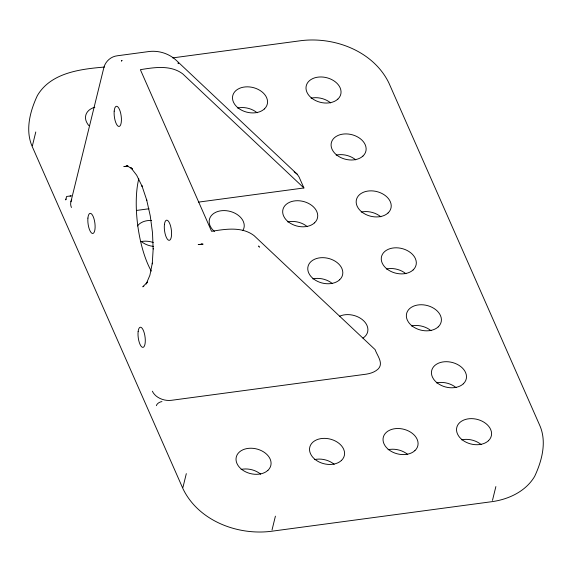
<?xml version="1.0" encoding="UTF-8"?>
<svg xmlns="http://www.w3.org/2000/svg" width="572" height="572" viewBox="0 0 572 572"><rect width="100%" height="100%" fill="white"/><g stroke="black" fill="none" stroke-linecap="round" stroke-linejoin="round"><path stroke-width="0.86" d="M152.252 263.878L153.196 248.541M121.6 61.29L121.428 60.632M152.302 263.113L149.914 275.203L146.189 283.991L147.462 282.067L142.8 286.815L143.858 286.157M32.397 145.781L35.786 131.968M70.914 201.737L103.99 67.067C105.827 61.054 111.068 56.449 117.382 55.77L149.478 51.466C159.288 50.429 169.462 53.775 176.576 60.625L297.168 174.188L299.056 176.955L303.911 187.973L198.57 202.109M182.926 487.451L186.315 473.637M272.022 529.972L275.411 516.159M492.478 500.386L495.874 486.572M203.146 244.137L202.209 244.273L201.895 243.543M202.209 244.273L198.212 244.573L202.238 244.172M121.4 60.625L122.215 60.439M362.963 338.102L364.721 336.751A17.789 12.706 13.8 0 0 367.66 327.47L366.974 325.425A17.789 12.706 13.8 0 0 339.861 316.116L339.639 316.23M258.994 246.682L258.63 245.946M104.519 67.046C80.645 69.069 50.858 72.594 37.373 95.588C29.937 111.433 24.825 130.752 32.611 147.426L183.133 489.081C198.606 520.749 237.294 535.492 270.978 531.331L491.377 501.751C508.315 499.52 525.661 491.562 534.641 476.404C542.063 460.56 547.175 441.248 539.382 424.574L388.86 82.919C373.409 51.258 334.734 36.522 301.065 40.662L172.694 57.894M126.491 166.223L123.852 166.574L127.663 166.13M136.608 210.432L149.006 208.766M127.942 165.937L126.755 165.587L132.511 169.105L130.788 167.589L136.687 175.246L142.149 186.415L141.906 185.693L146.811 200.329L146.661 199.878L150.264 215.894L152.488 232.661L153.16 249.027M294.144 171.772L297.168 174.188M178.628 63.542L177.992 62.97L178.335 63.692M303.911 187.973L182.868 73.995C170.792 64.707 154.261 67.403 140.369 69.677L211.583 231.331C225.475 229.057 242.006 226.355 254.09 235.643L375.125 349.628C377.127 355.598 384.048 363.342 377.992 369.169C374.76 372.086 370.549 373.473 366.323 374.159L171.45 400.307A15.244 10.889 13.8 0 1 152.367 391.198M258.952 246.625L259.552 247.24M88.989 125.697A17.789 12.706 13.8 0 1 87.516 123.817L86.429 121.829A17.789 12.706 13.8 0 1 90.44 109.159L92.507 108.065A17.789 12.706 13.8 0 1 94.83 107.25M153.46 246.41A17.789 12.706 13.8 0 1 140.984 241.32M137.459 225.976A17.789 12.706 13.8 0 1 140.619 223.051L142.685 221.95A17.789 12.706 13.8 0 1 151.566 220.47M242.828 230.58A17.789 12.706 13.8 0 0 243.979 223.438L243.3 221.4A17.789 12.706 13.8 0 0 216.187 212.09L214.121 213.184A17.789 12.706 13.8 0 0 210.103 225.854L211.197 227.842A17.789 12.706 13.8 0 0 214.486 231.453M241.098 469.44A17.789 12.706 13.8 0 1 260.682 474.174M140.741 241.656A17.789 12.706 13.8 0 1 153.282 242.499M336.157 155.119A17.789 12.706 13.8 0 1 355.741 159.853M361.247 212.062A17.789 12.706 13.8 0 1 380.83 216.795M314.6 459.573A17.789 12.706 13.8 0 1 334.184 464.307M237.566 108.036A17.789 12.706 13.8 0 1 257.157 112.77M312.834 278.871A17.789 12.706 13.8 0 1 332.418 283.605M287.745 221.929A17.789 12.706 13.8 0 1 307.328 226.662M388.095 449.714A17.789 12.706 13.8 0 1 407.686 454.44M151.308 271.114A60.982 20.556 82.4 0 1 138.781 178.757M386.336 269.012A17.789 12.706 13.8 0 1 405.92 273.738M411.425 325.954A17.789 12.706 13.8 0 1 431.009 330.688M436.515 382.897A17.789 12.706 13.8 0 1 456.098 387.63M461.597 439.847A17.789 12.706 13.8 0 1 481.188 444.58M311.068 98.169A17.789 12.706 13.8 0 1 330.652 102.903M71.436 207.5A15.244 10.889 13.8 0 1 71.765 199.757M156.37 405.67A5.084 3.117 -23.8 0 1 161.962 401.58M66.116 199.02A5.084 3.117 -23.8 0 0 65.73 199.935L66.581 196.482L71.321 195.846A5.084 3.117 -23.8 0 0 70.063 196.125M264.364 108.966L262.612 110.317A17.789 12.706 13.8 0 1 234.52 104.083L233.433 102.102A17.789 12.706 13.8 0 1 237.444 89.425L239.511 88.331A17.789 12.706 13.8 0 1 266.623 97.648L267.303 99.685A17.789 12.706 13.8 0 1 264.364 108.966M337.866 99.099L336.107 100.457A17.789 12.706 13.8 0 1 308.022 94.223L306.928 92.235A17.789 12.706 13.8 0 1 310.946 79.565L313.013 78.464A17.789 12.706 13.8 0 1 340.125 87.781L340.805 89.818A17.789 12.706 13.8 0 1 337.866 99.099M362.955 156.049L361.197 157.4A17.789 12.706 13.8 0 1 333.111 151.165L332.017 149.185A17.789 12.706 13.8 0 1 336.036 136.508L338.102 135.414A17.789 12.706 13.8 0 1 365.215 144.723L365.894 146.768A17.789 12.706 13.8 0 1 362.955 156.049M314.543 222.858L312.784 224.21A17.789 12.706 13.8 0 1 284.699 217.975L283.605 215.994A17.789 12.706 13.8 0 1 287.623 203.317L289.689 202.223A17.789 12.706 13.8 0 1 316.802 211.54L317.481 213.578A17.789 12.706 13.8 0 1 314.543 222.858M388.045 212.991L386.286 214.343A17.789 12.706 13.8 0 1 358.201 208.108L357.107 206.127A17.789 12.706 13.8 0 1 361.125 193.45L363.191 192.356A17.789 12.706 13.8 0 1 390.304 201.673L390.983 203.711A17.789 12.706 13.8 0 1 388.045 212.991M339.632 279.801L337.873 281.159A17.789 12.706 13.8 0 1 309.788 274.925L308.694 272.937A17.789 12.706 13.8 0 1 312.712 260.267L314.779 259.166A17.789 12.706 13.8 0 1 341.892 268.483L342.571 270.52A17.789 12.706 13.8 0 1 339.632 279.801M413.134 269.941L411.375 271.292A17.789 12.706 13.8 0 1 383.29 265.058L382.196 263.07A17.789 12.706 13.8 0 1 386.207 250.4L388.274 249.306A17.789 12.706 13.8 0 1 415.394 258.615L416.073 260.66A17.789 12.706 13.8 0 1 413.134 269.941M438.223 326.884L436.465 328.235A17.789 12.706 13.8 0 1 408.372 322L407.285 320.02A17.789 12.706 13.8 0 1 411.297 307.343L413.363 306.249A17.789 12.706 13.8 0 1 440.476 315.565L441.162 317.603A17.789 12.706 13.8 0 1 438.223 326.884M267.896 470.37L266.137 471.721A17.789 12.706 13.8 0 1 238.045 465.486L236.958 463.506A17.789 12.706 13.8 0 1 240.969 450.829L243.036 449.735A17.789 12.706 13.8 0 1 270.148 459.051L270.835 461.089A17.789 12.706 13.8 0 1 267.896 470.37M341.391 460.503L339.639 461.861A17.789 12.706 13.8 0 1 311.547 455.627L310.46 453.639A17.789 12.706 13.8 0 1 314.471 440.969L316.538 439.868A17.789 12.706 13.8 0 1 343.65 449.184L344.337 451.222A17.789 12.706 13.8 0 1 341.391 460.503M463.306 383.833L461.554 385.185A17.789 12.706 13.8 0 1 433.462 378.95L432.375 376.962A17.789 12.706 13.8 0 1 436.386 364.292L438.452 363.199A17.789 12.706 13.8 0 1 465.565 372.508L466.252 374.546A17.789 12.706 13.8 0 1 463.306 383.833M414.893 450.643L413.141 451.994A17.789 12.706 13.8 0 1 385.049 445.76L383.962 443.772A17.789 12.706 13.8 0 1 387.973 431.102L390.04 430.008A17.789 12.706 13.8 0 1 417.152 439.317L417.839 441.355A17.789 12.706 13.8 0 1 414.893 450.643M488.395 440.776L486.643 442.127A17.789 12.706 13.8 0 1 458.551 435.893L457.464 433.912A17.789 12.706 13.8 0 1 461.475 421.235L463.542 420.141A17.789 12.706 13.8 0 1 490.654 429.458L491.334 431.495A17.789 12.706 13.8 0 1 488.395 440.776M164.421 224.546A10.167 3.425 82.4 0 0 168.869 240.311A10.167 3.425 82.4 0 0 170.549 225.926A10.167 3.425 82.4 0 0 164.421 224.546M114.193 111.147A10.167 3.425 82.4 0 0 118.897 126.455A10.167 3.425 82.4 0 0 120.22 111.511A10.167 3.425 82.4 0 0 114.193 111.147M138.152 331.395A10.167 3.425 82.4 0 0 142.492 347.333A10.167 3.425 82.4 0 0 144.316 333.183A10.167 3.425 82.4 0 0 138.152 331.395M87.909 218.104A10.167 3.425 82.4 0 0 92.564 233.49A10.167 3.425 82.4 0 0 93.951 218.647A10.167 3.425 82.4 0 0 87.909 218.104"/></g></svg>
